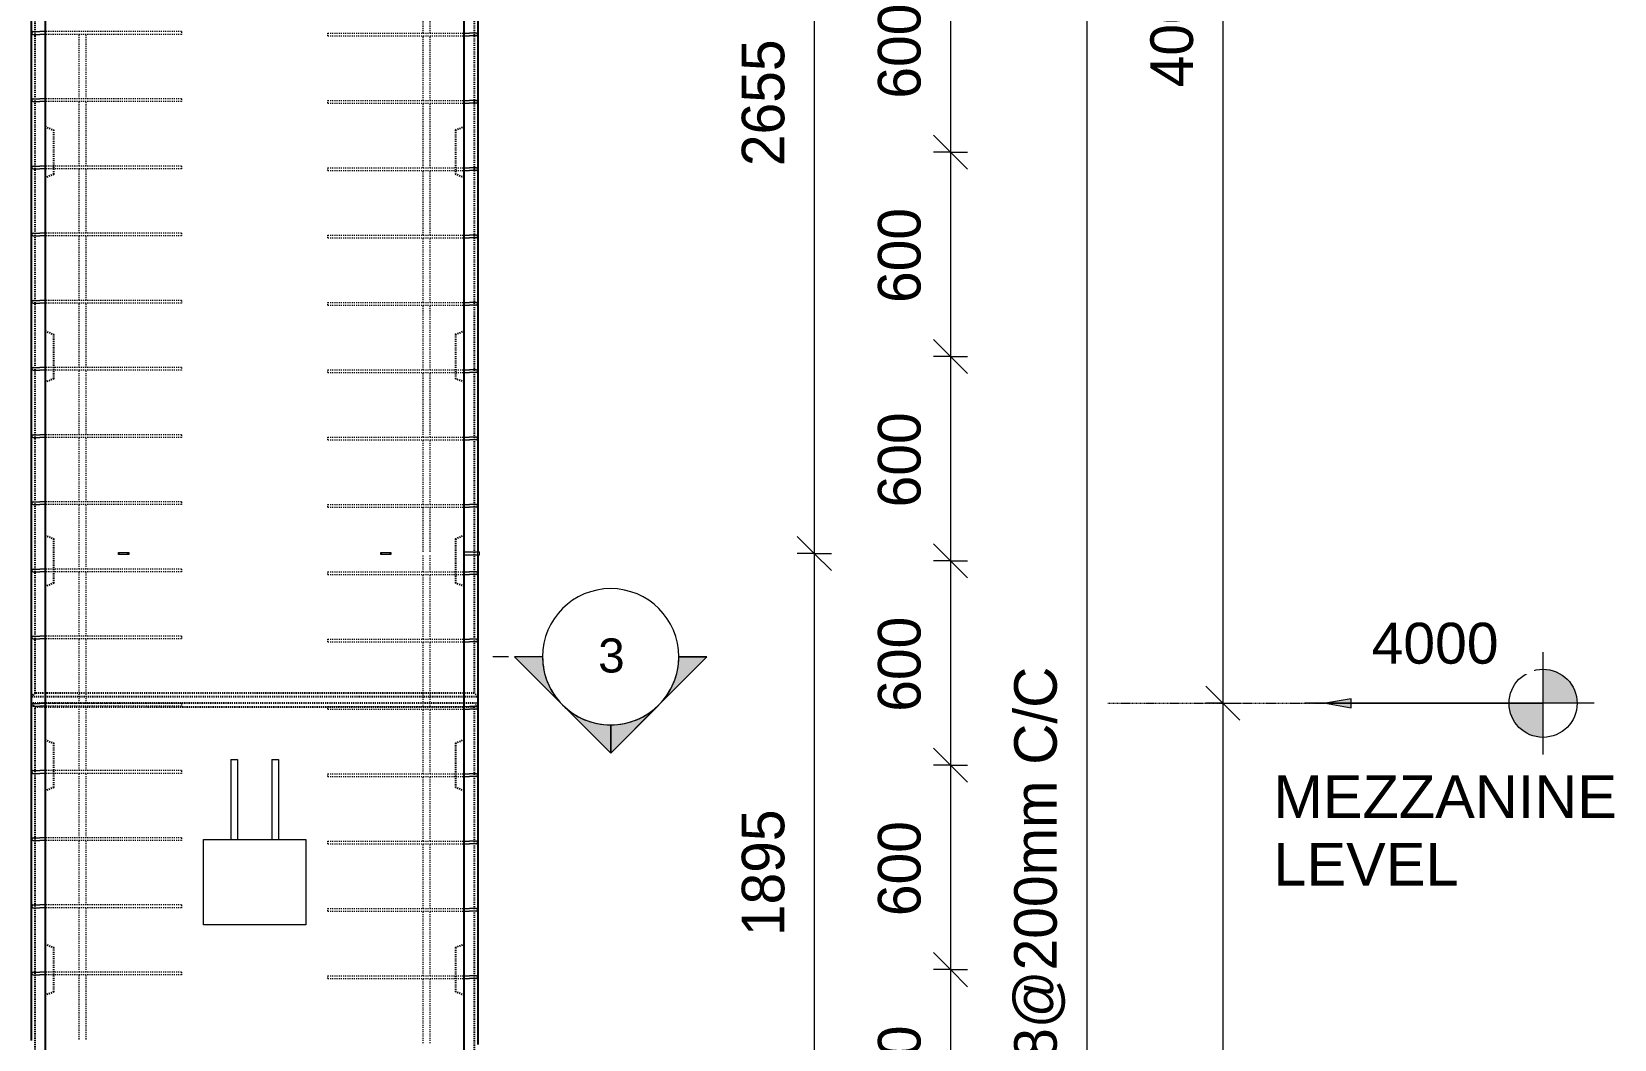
# Model space of a CAD drawing. Header units: millimetres. Extents: x -24813 to -9505, y -2179 to 11928.
# Drawn here: x -20245 to -15597, y 2673 to 5632 of the extents above; entities that cross this region are included whole.
import ezdxf

# ---------------------------------------------------------------- set-up
doc = ezdxf.new("R2010")
doc.units = ezdxf.units.MM
doc.linetypes.add('Dash', pattern=[6.36, 3.18, -3.18])
doc.linetypes.add('Overhead', pattern=[3.97, 2.38, -1.59])
for name, color, linetype, lineweight in [('A-ANNO-DIMS', 211, 'Continuous', 9), ('A-ANNO-DIMS-50', 211, 'Continuous', 9), ('A-FLOR-OVHD', 1, 'Overhead', 18), ('A-GENM', 13, 'Continuous', 18), ('A-WALL', 113, 'Continuous', 25), ('A-WALL-HDLN', 110, 'Dash', 25), ('G-ANNO-DIMS', 111, 'Continuous', 9), ('G-ANNO-SYMB', 111, 'Continuous', 9), ('G-ANNO-TEXT', 231, 'Continuous', 9), ('S-BEAM', 12, 'Continuous', 18), ('S-RBAR', 171, 'Continuous', 18)]:
    doc.layers.add(name, color=color, linetype=linetype, lineweight=lineweight)
doc.styles.add('Arial', font='arial.ttf', dxfattribs={"height": 100})
doc.styles.add('Arial_1', font='arial.ttf', dxfattribs={"height": 120})
doc.styles.add('Arial_2', font='arial.ttf', dxfattribs={"height": 125})
doc.styles.add('Nirmala UI Semilight', font='NirmalaS.ttf', dxfattribs={"height": 125})
doc.dimstyles.new('Arrow_Filled_-_2_5_NI_UI', dxfattribs={"dimscale": 304.8, "dimtxt": 130.920493, "dimasz": 0.328084, "dimexe": 0.164042, "dimexo": 0.0625, "dimgap": 0.164042, "dimtad": 1, "dimdec": 0, "dimzin": 0, "dimdsep": 46, "dimtxsty": 'Nirmala UI Semilight', "dimblk1": 'OBLIQUE', "dimblk2": 'OBLIQUE', "dimsah": 1, "dimcen": 0.09, "dimazin": 0, "dimtfac": 1, "dimtdec": 4, "dimtix": 1, "dimtmove": 0, "dimatfit": 3, "dimfxl": 0.164042, "dimfxlon": 1, "dimtvp": 1, "dimtolj": 1, "dimtzin": 0, "dimarcsym": 2})

# ---------------------------------------------------------------- blocks, each defined once
blk = doc.blocks.new('RR spread anchor face based - RR-SA-1_4-160-2134593-Elevation Front')
at = {"layer": 'A-GENM'}
for p, q in [((-19219.6, -447), (-19217.1, -447)), ((-19219.6, -453), (-19219.6, -447)), ((-19217.1, -453), (-19219.6, -453)), ((-19217.1, -447), (-19192.1, -447)), ((-19217.1, -453), (-19217.1, -447)), ((-19192.1, -453), (-19217.1, -453)), ((-19192.1, -447), (-19189.6, -447)), ((-19192.1, -453), (-19192.1, -447)), ((-19189.6, -453), (-19192.1, -453)), ((-19189.6, -447), (-19189.6, -453))]:
    blk.add_line(p, q, dxfattribs=at)
blk = doc.blocks.new('RR spread anchor face based - RR-SA-2_5-200-1726821-Elevation Front')
at = {"layer": 'A-GENM'}
for p, q in [((-18974.6, 6760), (-18934.6, 6760)), ((-18934.6, 6750), (-18974.6, 6750)), ((-18934.6, 6760), (-18929.6, 6760)), ((-18934.6, 6750), (-18934.6, 6760)), ((-18929.6, 6750), (-18934.6, 6750)), ((-18929.6, 6750), (-18929.6, 6760))]:
    blk.add_line(p, q, dxfattribs=at)
blk = doc.blocks.new('DIMBLOCK20-Elevation Front')
at = {"layer": 'A-ANNO-DIMS-50'}
for p, q in [((-17946.1, 6755), (-17996.1, 6805)), ((-17946.1, 6755), (-17996.1, 6755)), ((-17946.1, 6755), (-17946.1, 4100)), ((-17946.1, 6755), (-17896.1, 6705)), ((-17946.1, 6755), (-17896.1, 6755)), ((-17946.1, 4100), (-17996.1, 4150)), ((-17946.1, 4100), (-17996.1, 4100)), ((-17946.1, 4100), (-17896.1, 4050)), ((-17946.1, 4100), (-17896.1, 4100))]:
    blk.add_line(p, q, dxfattribs=at)
at = {"layer": 'A-ANNO-DIMS-50', "color": 0, "insert": (-18159.2, 5237.1), "char_height": 125, "width": 457.032, "attachment_point": 1, "rotation": 90, "line_spacing_factor": 1.142579, "style": 'Nirmala UI Semilight'}
blk.add_mtext('2655', dxfattribs=at)
blk = doc.blocks.new('_Oblique')
at = {"color": 0, "linetype": 'ByBlock', "lineweight": -2}
blk.add_line((-0.5, -0.5), (0.5, 0.5), dxfattribs=at)
blk = doc.blocks.new('DIMBLOCK21-Elevation Front')
at = {"layer": 'A-ANNO-DIMS-50'}
for p, q in [((-17946.1, 4100), (-17996.1, 4150)), ((-17946.1, 4100), (-17996.1, 4100)), ((-17946.1, 4100), (-17946.1, 2205)), ((-17946.1, 4100), (-17896.1, 4050)), ((-17946.1, 4100), (-17896.1, 4100)), ((-17946.1, 2205), (-17996.1, 2255)), ((-17946.1, 2205), (-17996.1, 2205)), ((-17946.1, 2205), (-17896.1, 2155)), ((-17946.1, 2205), (-17896.1, 2205))]:
    blk.add_line(p, q, dxfattribs=at)
at = {"layer": 'A-ANNO-DIMS-50', "color": 0, "insert": (-18159.2, 2976.4), "char_height": 125, "width": 422.754, "attachment_point": 1, "rotation": 90, "line_spacing_factor": 1.142579, "style": 'Nirmala UI Semilight'}
blk.add_mtext('1895', dxfattribs=at)
blk = doc.blocks.new('DIMBLOCK32-Elevation Front')
at = {"layer": 'A-ANNO-DIMS-50'}
for p, q in [((-17546.1, 5878), (-17596.1, 5928)), ((-17546.1, 5878), (-17596.1, 5878)), ((-17546.1, 5878), (-17546.1, 5278)), ((-17546.1, 5878), (-17496.1, 5828)), ((-17546.1, 5878), (-17496.1, 5878)), ((-17546.1, 5278), (-17596.1, 5328)), ((-17546.1, 5278), (-17596.1, 5278)), ((-17546.1, 5278), (-17496.1, 5228)), ((-17546.1, 5278), (-17496.1, 5278))]:
    blk.add_line(p, q, dxfattribs=at)
at = {"layer": 'A-ANNO-DIMS-50', "color": 0, "insert": (-17759.2, 5435.2), "char_height": 125, "width": 342.774, "attachment_point": 1, "rotation": 90, "line_spacing_factor": 1.142579, "style": 'Nirmala UI Semilight'}
blk.add_mtext('600', dxfattribs=at)
blk = doc.blocks.new('DIMBLOCK33-Elevation Front')
at = {"layer": 'A-ANNO-DIMS-50'}
for p, q in [((-17546.1, 5278), (-17596.1, 5328)), ((-17546.1, 5278), (-17596.1, 5278)), ((-17546.1, 5278), (-17546.1, 4678)), ((-17546.1, 5278), (-17496.1, 5228)), ((-17546.1, 5278), (-17496.1, 5278)), ((-17546.1, 4678), (-17596.1, 4728)), ((-17546.1, 4678), (-17596.1, 4678)), ((-17546.1, 4678), (-17496.1, 4628)), ((-17546.1, 4678), (-17496.1, 4678))]:
    blk.add_line(p, q, dxfattribs=at)
at = {"layer": 'A-ANNO-DIMS-50', "color": 0, "insert": (-17759.2, 4835.2), "char_height": 125, "width": 342.774, "attachment_point": 1, "rotation": 90, "line_spacing_factor": 1.142579, "style": 'Nirmala UI Semilight'}
blk.add_mtext('600', dxfattribs=at)
blk = doc.blocks.new('DIMBLOCK34-Elevation Front')
at = {"layer": 'A-ANNO-DIMS-50'}
for p, q in [((-17546.1, 4678), (-17596.1, 4728)), ((-17546.1, 4678), (-17596.1, 4678)), ((-17546.1, 4678), (-17546.1, 4078)), ((-17546.1, 4678), (-17496.1, 4628)), ((-17546.1, 4678), (-17496.1, 4678)), ((-17546.1, 4078), (-17596.1, 4128)), ((-17546.1, 4078), (-17596.1, 4078)), ((-17546.1, 4078), (-17496.1, 4028)), ((-17546.1, 4078), (-17496.1, 4078))]:
    blk.add_line(p, q, dxfattribs=at)
at = {"layer": 'A-ANNO-DIMS-50', "color": 0, "insert": (-17759.2, 4235.2), "char_height": 125, "width": 342.774, "attachment_point": 1, "rotation": 90, "line_spacing_factor": 1.142579, "style": 'Nirmala UI Semilight'}
blk.add_mtext('600', dxfattribs=at)
blk = doc.blocks.new('DIMBLOCK35-Elevation Front')
at = {"layer": 'A-ANNO-DIMS-50'}
for p, q in [((-17546.1, 4078), (-17596.1, 4128)), ((-17546.1, 4078), (-17596.1, 4078)), ((-17546.1, 4078), (-17546.1, 3478)), ((-17546.1, 4078), (-17496.1, 4028)), ((-17546.1, 4078), (-17496.1, 4078)), ((-17546.1, 3478), (-17596.1, 3528)), ((-17546.1, 3478), (-17596.1, 3478)), ((-17546.1, 3478), (-17496.1, 3428)), ((-17546.1, 3478), (-17496.1, 3478))]:
    blk.add_line(p, q, dxfattribs=at)
at = {"layer": 'A-ANNO-DIMS-50', "color": 0, "insert": (-17759.2, 3635.2), "char_height": 125, "width": 342.774, "attachment_point": 1, "rotation": 90, "line_spacing_factor": 1.142579, "style": 'Nirmala UI Semilight'}
blk.add_mtext('600', dxfattribs=at)
blk = doc.blocks.new('DIMBLOCK36-Elevation Front')
at = {"layer": 'A-ANNO-DIMS-50'}
for p, q in [((-17546.1, 3478), (-17596.1, 3528)), ((-17546.1, 3478), (-17596.1, 3478)), ((-17546.1, 3478), (-17546.1, 2878)), ((-17546.1, 3478), (-17496.1, 3428)), ((-17546.1, 3478), (-17496.1, 3478)), ((-17546.1, 2878), (-17596.1, 2928)), ((-17546.1, 2878), (-17596.1, 2878)), ((-17546.1, 2878), (-17496.1, 2828)), ((-17546.1, 2878), (-17496.1, 2878))]:
    blk.add_line(p, q, dxfattribs=at)
at = {"layer": 'A-ANNO-DIMS-50', "color": 0, "insert": (-17759.2, 3035.2), "char_height": 125, "width": 342.774, "attachment_point": 1, "rotation": 90, "line_spacing_factor": 1.142579, "style": 'Nirmala UI Semilight'}
blk.add_mtext('600', dxfattribs=at)
blk = doc.blocks.new('DIMBLOCK37-Elevation Front')
at = {"layer": 'A-ANNO-DIMS-50'}
for p, q in [((-17546.1, 2878), (-17596.1, 2928)), ((-17546.1, 2878), (-17596.1, 2878)), ((-17546.1, 2878), (-17546.1, 2278)), ((-17546.1, 2878), (-17496.1, 2828)), ((-17546.1, 2878), (-17496.1, 2878)), ((-17546.1, 2278), (-17596.1, 2328)), ((-17546.1, 2278), (-17596.1, 2278)), ((-17546.1, 2278), (-17496.1, 2228)), ((-17546.1, 2278), (-17496.1, 2278))]:
    blk.add_line(p, q, dxfattribs=at)
at = {"layer": 'A-ANNO-DIMS-50', "color": 0, "insert": (-17759.2, 2435.2), "char_height": 125, "width": 342.774, "attachment_point": 1, "rotation": 90, "line_spacing_factor": 1.142579, "style": 'Nirmala UI Semilight'}
blk.add_mtext('600', dxfattribs=at)
blk = doc.blocks.new('DIMBLOCK46-Elevation Front')
at = {"layer": 'A-ANNO-DIMS-50'}
for p, q in [((-17146.1, 7600), (-17196.1, 7650)), ((-17146.1, 7600), (-17196.1, 7600)), ((-17146.1, 7600), (-17146.1, -1295)), ((-17146.1, 7600), (-17096.1, 7550)), ((-17146.1, 7600), (-17096.1, 7600)), ((-17146.1, -1295), (-17196.1, -1245)), ((-17146.1, -1295), (-17196.1, -1295)), ((-17146.1, -1295), (-17096.1, -1345)), ((-17146.1, -1295), (-17096.1, -1295))]:
    blk.add_line(p, q, dxfattribs=at)
at = {"layer": 'A-ANNO-DIMS-50', "color": 0, "insert": (-17359.2, 2511), "char_height": 125, "width": 1539.625, "attachment_point": 1, "rotation": 90, "line_spacing_factor": 1.142579, "style": 'Nirmala UI Semilight'}
blk.add_mtext('T8@200mm C/C', dxfattribs=at)
blk = doc.blocks.new('Spot Elevations - M_Spot Elevation - Target Filled-10609-Elevation Front')
at = {"layer": 'G-ANNO-DIMS'}
h = blk.add_hatch(color=256, dxfattribs=at)
edge = h.paths.add_edge_path()
edge.add_line((-15908.133774, 7660), (-15808.133774, 7660))
edge.add_arc((-15908.133774, 7660), 100, 0, 90)
edge.add_line((-15908.133774, 7760), (-15908.133774, 7660))
h = blk.add_hatch(color=256, dxfattribs=at)
edge = h.paths.add_edge_path()
edge.add_line((-15908.133774, 7660), (-16008.133774, 7660))
edge.add_arc((-15908.133774, 7660), 100, 180, 270)
edge.add_line((-15908.133774, 7560), (-15908.133774, 7660))
for p, q in [((-15908.133774, 7510), (-15908.133774, 7810)), ((-15758.133774, 7660), (-16608.133774, 7660))]:
    blk.add_line(p, q, dxfattribs=at)
blk.add_circle((-15908.133774, 7660), 100, dxfattribs=at)
blk = doc.blocks.new('DIMBLOCK49-Elevation Front')
at = {"layer": 'A-ANNO-DIMS-50'}
for p, q in [((-16746.1, 7660), (-16796.1, 7710)), ((-16746.1, 7660), (-16796.1, 7660)), ((-16746.1, 7660), (-16746.1, 3660)), ((-16746.1, 7660), (-16696.1, 7610)), ((-16746.1, 7660), (-16696.1, 7660)), ((-16746.1, 3660), (-16796.1, 3710)), ((-16746.1, 3660), (-16796.1, 3660)), ((-16746.1, 3660), (-16696.1, 3610)), ((-16746.1, 3660), (-16696.1, 3660))]:
    blk.add_line(p, q, dxfattribs=at)
at = {"layer": 'A-ANNO-DIMS-50', "color": 0, "insert": (-16959.2, 5468.4), "char_height": 125, "width": 459.888, "attachment_point": 1, "rotation": 90, "line_spacing_factor": 1.142579, "style": 'Nirmala UI Semilight'}
blk.add_mtext('4000', dxfattribs=at)
blk = doc.blocks.new('DIMBLOCK50-Elevation Front')
at = {"layer": 'A-ANNO-DIMS-50'}
for p, q in [((-16746.1, 3660), (-16796.1, 3710)), ((-16746.1, 3660), (-16796.1, 3660)), ((-16746.1, 3660), (-16746.1, -1395)), ((-16746.1, 3660), (-16696.1, 3610)), ((-16746.1, 3660), (-16696.1, 3660)), ((-16746.1, -1395), (-16796.1, -1345)), ((-16746.1, -1395), (-16796.1, -1395)), ((-16746.1, -1395), (-16696.1, -1445)), ((-16746.1, -1395), (-16696.1, -1395))]:
    blk.add_line(p, q, dxfattribs=at)
at = {"layer": 'A-ANNO-DIMS-50', "color": 0, "insert": (-16959.2, 942.1), "char_height": 125, "width": 457.032, "attachment_point": 1, "rotation": 90, "line_spacing_factor": 1.142579, "style": 'Nirmala UI Semilight'}
blk.add_mtext('5055', dxfattribs=at)
blk = doc.blocks.new('Detail View - M_Section Head - Filled SHOP DWG-1002450-Elevation Front')
at = {"layer": 'G-ANNO-SYMB'}
h = blk.add_hatch(color=256, dxfattribs=at)
edge = h.paths.add_edge_path()
edge.add_line((-18827, -163.4), (-18744.1, -163.4))
edge.add_arc((-18544.1, -163.4), 200, 180, 225)
edge.add_line((-18685.5, -304.8), (-18827, -163.4))
h = blk.add_hatch(color=256, dxfattribs=at)
edge = h.paths.add_edge_path()
edge.add_line((-18261.3, -163.4), (-18402.7, -304.8))
edge.add_arc((-18544.1, -163.4), 200, 315, 360)
edge.add_line((-18344.1, -163.4), (-18261.3, -163.4))
h = blk.add_hatch(color=256, dxfattribs=at)
edge = h.paths.add_edge_path()
edge.add_line((-18544.1, -446.2), (-18685.5, -304.8))
edge.add_arc((-18544.1, -163.4), 200, 225, 270)
edge.add_line((-18544.1, -363.4), (-18544.1, -446.2))
h = blk.add_hatch(color=256, dxfattribs=at)
edge = h.paths.add_edge_path()
edge.add_line((-18544.1, -446.2), (-18544.1, -363.4))
edge.add_arc((-18544.1, -163.4), 200, 270, 315)
edge.add_line((-18402.7, -304.8), (-18544.1, -446.2))
for p, q in [((-18544.1, -446.2), (-18827, -163.4)), ((-18744.1, -163.4), (-18827, -163.4)), ((-18827, -163.4), (-18685.5, -304.8)), ((-18744.1, -163.4), (-18827, -163.4)), ((-18544.1, -446.2), (-18261.3, -163.4)), ((-18402.7, -304.8), (-18261.3, -163.4)), ((-18344.1, -163.4), (-18261.3, -163.4)), ((-18261.3, -163.4), (-18344.1, -163.4)), ((-18685.5, -304.8), (-18544.1, -446.2)), ((-18544.1, -446.2), (-18402.7, -304.8)), ((-18544.1, -363.4), (-18544.1, -446.2)), ((-18544.1, -446.2), (-18544.1, -363.4))]:
    blk.add_line(p, q, dxfattribs=at)
for start, end in [(360, 180), (180, 360), (180, 225), (315, 0), (225, 270), (270, 315)]:
    blk.add_arc((-18544.1, -163.4), 200, start, end, dxfattribs=at)

msp = doc.modelspace()

# ---------------------------------------------------------------- hatches: boundary and pattern name
at = {"layer": 'G-ANNO-DIMS'}
msp.add_hatch(color=256, dxfattribs=at).paths.add_polyline_path([(-16444.6, 3660), (-16369.6, 3646.8), (-16369.6, 3673.2)])

# ---------------------------------------------------------------- linework, layer by layer
at = {"layer": 'A-FLOR-OVHD'}
msp.add_line((-17084.6, 3660), (-16444.6, 3660), dxfattribs=at)
at = {"layer": 'A-WALL'}
for p, q in [((-20204.6, 7700), (-20204.6, -1395)), ((-18974.6, -1395), (-18974.6, 7700)), ((-20244.6, 5628.2), (-20244.6, 5824.6)), ((-18934.6, 5820.6), (-18934.6, 5623.7)), ((-20244.6, 5430.9), (-20244.6, 5627.4)), ((-18934.6, 5623), (-18934.6, 5426)), ((-20244.6, 5233.7), (-20244.6, 5430.2)), ((-18934.6, 5425.3), (-18934.6, 5228.4)), ((-20244.6, 5036.5), (-20244.6, 5233)), ((-18934.6, 5227.6), (-18934.6, 5030.7)), ((-20244.6, 4839.3), (-20244.6, 5035.7)), ((-18934.6, 5030), (-18934.6, 4833)), ((-20244.6, 4642), (-20244.6, 4838.5)), ((-18934.6, 4832.3), (-18934.6, 4635.4)), ((-20244.6, 4444.8), (-20244.6, 4641.3)), ((-18934.6, 4634.6), (-18934.6, 4437.7)), ((-20244.6, 4247.6), (-20244.6, 4444.1)), ((-18934.6, 4437), (-18934.6, 4240)), ((-20244.6, 4050.4), (-20244.6, 4246.8)), ((-18934.6, 4239.3), (-18934.6, 4105)), ((-18934.6, 4095), (-18934.6, 4042.4)), ((-20244.6, 3853.2), (-20244.6, 4049.6)), ((-18934.6, 4041.6), (-18934.6, 3844.7)), ((-20244.6, 3655.9), (-20244.6, 3852.4)), ((-18934.6, 3844), (-18934.6, 3647)), ((-20244.6, 3458.7), (-20244.6, 3655.2)), ((-18934.6, 3646.3), (-18934.6, 3449.4)), ((-20244.6, 3261.5), (-20244.6, 3458)), ((-18934.6, 3448.6), (-18934.6, 3251.7)), ((-20244.6, 3064.3), (-20244.6, 3260.7)), ((-18934.6, 3251), (-18934.6, 3054)), ((-20244.6, 2867), (-20244.6, 3063.5)), ((-18934.6, 3053.3), (-18934.6, 2856.4)), ((-20244.6, 2669.8), (-20244.6, 2866.3)), ((-18934.6, 2855.6), (-18934.6, 2658.7))]:
    msp.add_line(p, q, dxfattribs=at)
at = {"layer": 'A-WALL-HDLN'}
for p, q in [((-20234.6, 3690), (-20234.6, 7660)), ((-18944.6, 7660), (-18944.6, 3690)), ((-20204.6, 5353), (-20179.6, 5343)), ((-18999.6, 5343), (-18974.6, 5353)), ((-20179.6, 5213), (-20179.6, 5343)), ((-18999.6, 5343), (-18999.6, 5213)), ((-20179.6, 5213), (-20204.6, 5203)), ((-18974.6, 5203), (-18999.6, 5213)), ((-20204.6, 4753), (-20179.6, 4743)), ((-20179.6, 4613), (-20179.6, 4743)), ((-18999.6, 4743), (-18974.6, 4753)), ((-18999.6, 4743), (-18999.6, 4613)), ((-20179.6, 4613), (-20204.6, 4603)), ((-18974.6, 4603), (-18999.6, 4613)), ((-20204.6, 4153), (-20179.6, 4143)), ((-20179.6, 4013), (-20179.6, 4143)), ((-18999.6, 4143), (-18974.6, 4153)), ((-18999.6, 4143), (-18999.6, 4013)), ((-20179.6, 4013), (-20204.6, 4003)), ((-18974.6, 4003), (-18999.6, 4013)), ((-20234.6, 3690), (-20244.6, 3680)), ((-20244.6, 3680), (-18934.6, 3680)), ((-18944.6, 3690), (-20234.6, 3690)), ((-18934.6, 3680), (-18944.6, 3690)), ((-20244.6, 3660), (-20234.6, 3650)), ((-18934.6, 3660), (-20244.6, 3660)), ((-20234.6, -1395), (-20234.6, 3650)), ((-20234.6, 3650), (-18944.6, 3650)), ((-18944.6, 3650), (-18934.6, 3660)), ((-18944.6, 3650), (-18944.6, -1395)), ((-20204.6, 3553), (-20179.6, 3543)), ((-20179.6, 3413), (-20179.6, 3543)), ((-18999.6, 3543), (-18974.6, 3553)), ((-18999.6, 3543), (-18999.6, 3413)), ((-20179.6, 3413), (-20204.6, 3403)), ((-18974.6, 3403), (-18999.6, 3413)), ((-20204.6, 2953), (-20179.6, 2943)), ((-20179.6, 2813), (-20179.6, 2943)), ((-18999.6, 2943), (-18974.6, 2953)), ((-18999.6, 2943), (-18999.6, 2813)), ((-20179.6, 2813), (-20204.6, 2803)), ((-18974.6, 2803), (-18999.6, 2813))]:
    msp.add_line(p, q, dxfattribs=at)
at = {"layer": 'G-ANNO-DIMS'}
for p, q in [((-16369.6, 3673.2), (-16444.6, 3660)), ((-16369.6, 3646.8), (-16369.6, 3673.2)), ((-16444.6, 3660), (-16369.6, 3646.8)), ((-16444.6, 3660), (-15897.1, 3660)), ((-15897.1, 3660), (-15806, 3660))]:
    msp.add_line(p, q, dxfattribs=at)
at = {"layer": 'G-ANNO-SYMB'}
msp.add_line((-18844.1, 3796.6), (-18890, 3796.6), dxfattribs=at)
at = {"layer": 'S-BEAM'}
for p, q in [((-19739.6, 3010), (-19739.6, 3260)), ((-19739.6, 3260), (-19439.6, 3260)), ((-19439.6, 3260), (-19439.6, 3010)), ((-19439.6, 3010), (-19739.6, 3010))]:
    msp.add_line(p, q, dxfattribs=at)
at = {"layer": 'S-RBAR', "linetype": 'Dash'}
for p, q in [((-19094.6, 5627.3), (-19094.6, 5817)), ((-19074.6, 5627.3), (-19074.6, 5817)), ((-19804.6, 5631.8), (-20204.5, 5631.8)), ((-19804.6, 5631.8), (-19804.6, 5623.8)), ((-19374.6, 5627.3), (-18974.6, 5627.3)), ((-19374.6, 5619.3), (-19374.6, 5627.3)), ((-19804.6, 5623.8), (-20204.5, 5623.8)), ((-20104.6, 5434.6), (-20104.6, 5623.8)), ((-20084.6, 5434.6), (-20084.6, 5623.8)), ((-19374.6, 5619.3), (-18974.6, 5619.3)), ((-19094.6, 5429.7), (-19094.6, 5619.3)), ((-19074.6, 5429.7), (-19074.6, 5619.3)), ((-19804.6, 5434.6), (-20204.5, 5434.6)), ((-19804.6, 5426.6), (-20204.5, 5426.6)), ((-20104.6, 5237.3), (-20104.6, 5426.6)), ((-20084.6, 5237.3), (-20084.6, 5426.6)), ((-19804.6, 5434.6), (-19804.6, 5426.6)), ((-19374.6, 5429.7), (-18974.6, 5429.7)), ((-19374.6, 5421.7), (-19374.6, 5429.7)), ((-19374.6, 5421.7), (-18974.6, 5421.7)), ((-19094.6, 5232), (-19094.6, 5421.7)), ((-19074.6, 5232), (-19074.6, 5421.7)), ((-19804.6, 5237.3), (-20204.5, 5237.3)), ((-19804.6, 5229.3), (-20204.5, 5229.3)), ((-20104.6, 5040.1), (-20104.6, 5229.3)), ((-20084.6, 5040.1), (-20084.6, 5229.3)), ((-19804.6, 5237.3), (-19804.6, 5229.3)), ((-19374.6, 5232), (-18974.6, 5232)), ((-19374.6, 5224), (-19374.6, 5232)), ((-19374.6, 5224), (-18974.6, 5224)), ((-19094.6, 5034.3), (-19094.6, 5224)), ((-19074.6, 5034.3), (-19074.6, 5224)), ((-19804.6, 5040.1), (-20204.5, 5040.1)), ((-19804.6, 5032.1), (-20204.5, 5032.1)), ((-20104.6, 4842.9), (-20104.6, 5032.1)), ((-20084.6, 4842.9), (-20084.6, 5032.1)), ((-19804.6, 5040.1), (-19804.6, 5032.1)), ((-19374.6, 5034.3), (-18974.6, 5034.3)), ((-19374.6, 5026.3), (-19374.6, 5034.3)), ((-19374.6, 5026.3), (-18974.6, 5026.3)), ((-19094.6, 4836.7), (-19094.6, 5026.3)), ((-19074.6, 4836.7), (-19074.6, 5026.3)), ((-19804.6, 4842.9), (-20204.5, 4842.9)), ((-19804.6, 4834.9), (-20204.5, 4834.9)), ((-20104.6, 4645.7), (-20104.6, 4834.9)), ((-20084.6, 4645.7), (-20084.6, 4834.9)), ((-19804.6, 4842.9), (-19804.6, 4834.9)), ((-19374.6, 4836.7), (-18974.6, 4836.7)), ((-19374.6, 4828.7), (-19374.6, 4836.7)), ((-19374.6, 4828.7), (-18974.6, 4828.7)), ((-19094.6, 4639), (-19094.6, 4828.7)), ((-19074.6, 4639), (-19074.6, 4828.7)), ((-19804.6, 4645.7), (-20204.5, 4645.7)), ((-19804.6, 4637.7), (-20204.5, 4637.7)), ((-20104.6, 4448.4), (-20104.6, 4637.7)), ((-20084.6, 4448.4), (-20084.6, 4637.7)), ((-19804.6, 4645.7), (-19804.6, 4637.7)), ((-19374.6, 4639), (-18974.6, 4639)), ((-19374.6, 4631), (-19374.6, 4639)), ((-19374.6, 4631), (-18974.6, 4631)), ((-19094.6, 4441.3), (-19094.6, 4631)), ((-19074.6, 4441.3), (-19074.6, 4631)), ((-19804.6, 4448.4), (-20204.5, 4448.4)), ((-19804.6, 4440.4), (-20204.5, 4440.4)), ((-20104.6, 4251.2), (-20104.6, 4440.4)), ((-20084.6, 4251.2), (-20084.6, 4440.4)), ((-19804.6, 4448.4), (-19804.6, 4440.4)), ((-19374.6, 4441.3), (-18974.6, 4441.3)), ((-19374.6, 4433.3), (-19374.6, 4441.3)), ((-19374.6, 4433.3), (-18974.6, 4433.3)), ((-19094.6, 4243.7), (-19094.6, 4433.3)), ((-19074.6, 4243.7), (-19074.6, 4433.3)), ((-19804.6, 4251.2), (-20204.5, 4251.2)), ((-19804.6, 4243.2), (-20204.5, 4243.2)), ((-20104.6, 4054), (-20104.6, 4243.2)), ((-20084.6, 4054), (-20084.6, 4243.2)), ((-19804.6, 4251.2), (-19804.6, 4243.2)), ((-19374.6, 4243.7), (-18974.6, 4243.7)), ((-19374.6, 4235.7), (-19374.6, 4243.7)), ((-19374.6, 4235.7), (-18974.6, 4235.7)), ((-19094.6, 4105), (-19094.6, 4235.7)), ((-19074.6, 4105), (-19074.6, 4235.7)), ((-19094.6, 4046), (-19094.6, 4095)), ((-19074.6, 4046), (-19074.6, 4095)), ((-19804.6, 4054), (-20204.5, 4054)), ((-19804.6, 4046), (-20204.5, 4046)), ((-20104.6, 3856.8), (-20104.6, 4046)), ((-20084.6, 3856.8), (-20084.6, 4046)), ((-19804.6, 4054), (-19804.6, 4046)), ((-19374.6, 4046), (-18974.6, 4046)), ((-19374.6, 4038), (-19374.6, 4046)), ((-19374.6, 4038), (-18974.6, 4038)), ((-19094.6, 3848.3), (-19094.6, 4038)), ((-19074.6, 3848.3), (-19074.6, 4038)), ((-19804.6, 3856.8), (-20204.5, 3856.8)), ((-19804.6, 3848.8), (-20204.5, 3848.8)), ((-20104.6, 3659.6), (-20104.6, 3848.8)), ((-20084.6, 3659.6), (-20084.6, 3848.8)), ((-19804.6, 3856.8), (-19804.6, 3848.8)), ((-19374.6, 3848.3), (-18974.6, 3848.3)), ((-19374.6, 3840.3), (-19374.6, 3848.3)), ((-19374.6, 3840.3), (-18974.6, 3840.3)), ((-19094.6, 3650.7), (-19094.6, 3840.3)), ((-19074.6, 3650.7), (-19074.6, 3840.3)), ((-19804.6, 3659.6), (-20204.5, 3659.6)), ((-19804.6, 3651.6), (-20204.5, 3651.6)), ((-20104.6, 3462.3), (-20104.6, 3651.6)), ((-20084.6, 3462.3), (-20084.6, 3651.6)), ((-19804.6, 3659.6), (-19804.6, 3651.6)), ((-19374.6, 3650.7), (-18974.6, 3650.7)), ((-19374.6, 3642.7), (-19374.6, 3650.7)), ((-19374.6, 3642.7), (-18974.6, 3642.7)), ((-19094.6, 3453), (-19094.6, 3642.7)), ((-19074.6, 3453), (-19074.6, 3642.7)), ((-19804.6, 3462.3), (-20204.5, 3462.3)), ((-19804.6, 3454.3), (-20204.5, 3454.3)), ((-20104.6, 3265.1), (-20104.6, 3454.3)), ((-20084.6, 3265.1), (-20084.6, 3454.3)), ((-19804.6, 3462.3), (-19804.6, 3454.3)), ((-19374.6, 3453), (-18974.6, 3453)), ((-19374.6, 3445), (-19374.6, 3453)), ((-19374.6, 3445), (-18974.6, 3445)), ((-19094.6, 3255.3), (-19094.6, 3445)), ((-19074.6, 3255.3), (-19074.6, 3445)), ((-19804.6, 3265.1), (-20204.5, 3265.1)), ((-19804.6, 3257.1), (-20204.5, 3257.1)), ((-20104.6, 3067.9), (-20104.6, 3257.1)), ((-20084.6, 3067.9), (-20084.6, 3257.1)), ((-19804.6, 3265.1), (-19804.6, 3257.1)), ((-19374.6, 3255.3), (-18974.6, 3255.3)), ((-19374.6, 3247.3), (-19374.6, 3255.3)), ((-19374.6, 3247.3), (-18974.6, 3247.3)), ((-19094.6, 3057.7), (-19094.6, 3247.3)), ((-19074.6, 3057.7), (-19074.6, 3247.3)), ((-19804.6, 3067.9), (-20204.5, 3067.9)), ((-19804.6, 3067.9), (-19804.6, 3059.9)), ((-19804.6, 3059.9), (-20204.5, 3059.9)), ((-20104.6, 2870.7), (-20104.6, 3059.9)), ((-20084.6, 2870.7), (-20084.6, 3059.9)), ((-19374.6, 3057.7), (-18974.6, 3057.7)), ((-19374.6, 3049.7), (-19374.6, 3057.7)), ((-19374.6, 3049.7), (-18974.6, 3049.7)), ((-19094.6, 2860), (-19094.6, 3049.7)), ((-19074.6, 2860), (-19074.6, 3049.7)), ((-19804.6, 2870.7), (-20204.5, 2870.7)), ((-19804.6, 2862.7), (-20204.5, 2862.7)), ((-20104.6, 2673.4), (-20104.6, 2862.7)), ((-20084.6, 2673.4), (-20084.6, 2862.7)), ((-19804.6, 2870.7), (-19804.6, 2862.7)), ((-19374.6, 2860), (-18974.6, 2860)), ((-19374.6, 2852), (-19374.6, 2860)), ((-19374.6, 2852), (-18974.6, 2852)), ((-19094.6, 2662.3), (-19094.6, 2852)), ((-19074.6, 2662.3), (-19074.6, 2852))]:
    msp.add_line(p, q, dxfattribs=at)
at = {"layer": 'S-RBAR'}
for p, q in [((-20240.6, 5631.8), (-20220.6, 5631.8)), ((-20204.6, 5631.8), (-20220.6, 5631.8)), ((-18974.6, 5627.3), (-18958.6, 5627.3)), ((-18938.6, 5627.3), (-18958.6, 5627.3)), ((-20240.6, 5623.8), (-20220.6, 5623.8)), ((-20204.6, 5623.8), (-20220.6, 5623.8)), ((-18974.6, 5619.3), (-18958.6, 5619.3)), ((-18938.6, 5619.3), (-18958.6, 5619.3)), ((-20240.6, 5434.6), (-20220.6, 5434.6)), ((-20240.6, 5426.6), (-20220.6, 5426.6)), ((-20204.6, 5434.6), (-20220.6, 5434.6)), ((-20204.6, 5426.6), (-20220.6, 5426.6)), ((-18974.6, 5429.7), (-18958.6, 5429.7)), ((-18974.6, 5421.7), (-18958.6, 5421.7)), ((-18938.6, 5429.7), (-18958.6, 5429.7)), ((-18938.6, 5421.7), (-18958.6, 5421.7)), ((-20240.6, 5237.3), (-20220.6, 5237.3)), ((-20240.6, 5229.3), (-20220.6, 5229.3)), ((-20204.6, 5237.3), (-20220.6, 5237.3)), ((-20204.6, 5229.3), (-20220.6, 5229.3)), ((-18974.6, 5232), (-18958.6, 5232)), ((-18974.6, 5224), (-18958.6, 5224)), ((-18938.6, 5232), (-18958.6, 5232)), ((-18938.6, 5224), (-18958.6, 5224)), ((-20240.6, 5040.1), (-20220.6, 5040.1)), ((-20240.6, 5032.1), (-20220.6, 5032.1)), ((-20204.6, 5040.1), (-20220.6, 5040.1)), ((-20204.6, 5032.1), (-20220.6, 5032.1)), ((-18974.6, 5034.3), (-18958.6, 5034.3)), ((-18974.6, 5026.3), (-18958.6, 5026.3)), ((-18938.6, 5034.3), (-18958.6, 5034.3)), ((-18938.6, 5026.3), (-18958.6, 5026.3)), ((-20240.6, 4842.9), (-20220.6, 4842.9)), ((-20240.6, 4834.9), (-20220.6, 4834.9)), ((-20204.6, 4842.9), (-20220.6, 4842.9)), ((-20204.6, 4834.9), (-20220.6, 4834.9)), ((-18974.6, 4836.7), (-18958.6, 4836.7)), ((-18938.6, 4836.7), (-18958.6, 4836.7)), ((-18974.6, 4828.7), (-18958.6, 4828.7)), ((-18938.6, 4828.7), (-18958.6, 4828.7)), ((-20240.6, 4645.7), (-20220.6, 4645.7)), ((-20240.6, 4637.7), (-20220.6, 4637.7)), ((-20204.6, 4645.7), (-20220.6, 4645.7)), ((-20204.6, 4637.7), (-20220.6, 4637.7)), ((-18974.6, 4639), (-18958.6, 4639)), ((-18974.6, 4631), (-18958.6, 4631)), ((-18938.6, 4639), (-18958.6, 4639)), ((-18938.6, 4631), (-18958.6, 4631)), ((-20240.6, 4448.4), (-20220.6, 4448.4)), ((-20240.6, 4440.4), (-20220.6, 4440.4)), ((-20204.6, 4448.4), (-20220.6, 4448.4)), ((-20204.6, 4440.4), (-20220.6, 4440.4)), ((-18974.6, 4441.3), (-18958.6, 4441.3)), ((-18974.6, 4433.3), (-18958.6, 4433.3)), ((-18938.6, 4441.3), (-18958.6, 4441.3)), ((-18938.6, 4433.3), (-18958.6, 4433.3)), ((-20240.6, 4251.2), (-20220.6, 4251.2)), ((-20240.6, 4243.2), (-20220.6, 4243.2)), ((-20204.6, 4251.2), (-20220.6, 4251.2)), ((-20204.6, 4243.2), (-20220.6, 4243.2)), ((-18974.6, 4243.7), (-18958.6, 4243.7)), ((-18974.6, 4235.7), (-18958.6, 4235.7)), ((-18938.6, 4243.7), (-18958.6, 4243.7)), ((-18938.6, 4235.7), (-18958.6, 4235.7)), ((-20240.6, 4054), (-20220.6, 4054)), ((-20240.6, 4046), (-20220.6, 4046)), ((-20204.6, 4054), (-20220.6, 4054)), ((-20204.6, 4046), (-20220.6, 4046)), ((-18974.6, 4046), (-18958.6, 4046)), ((-18938.6, 4046), (-18958.6, 4046)), ((-18974.6, 4038), (-18958.6, 4038)), ((-18938.6, 4038), (-18958.6, 4038)), ((-20240.6, 3856.8), (-20220.6, 3856.8)), ((-20240.6, 3848.8), (-20220.6, 3848.8)), ((-20204.6, 3856.8), (-20220.6, 3856.8)), ((-20204.6, 3848.8), (-20220.6, 3848.8)), ((-18974.6, 3848.3), (-18958.6, 3848.3)), ((-18974.6, 3840.3), (-18958.6, 3840.3)), ((-18938.6, 3848.3), (-18958.6, 3848.3)), ((-18938.6, 3840.3), (-18958.6, 3840.3)), ((-20240.6, 3659.6), (-20220.6, 3659.6)), ((-20240.6, 3651.6), (-20220.6, 3651.6)), ((-20204.6, 3659.6), (-20220.6, 3659.6)), ((-20204.6, 3651.6), (-20220.6, 3651.6)), ((-18974.6, 3650.7), (-18958.6, 3650.7)), ((-18974.6, 3642.7), (-18958.6, 3642.7)), ((-18938.6, 3650.7), (-18958.6, 3650.7)), ((-18938.6, 3642.7), (-18958.6, 3642.7)), ((-19659.7, 3495), (-19659.7, 3260)), ((-19659.7, 3495), (-19639.7, 3495)), ((-19639.7, 3495), (-19639.7, 3260)), ((-19539.2, 3495), (-19539.2, 3260)), ((-19539.2, 3495), (-19519.2, 3495)), ((-19519.2, 3495), (-19519.2, 3260)), ((-20240.6, 3462.3), (-20220.6, 3462.3)), ((-20240.6, 3454.3), (-20220.6, 3454.3)), ((-20204.6, 3462.3), (-20220.6, 3462.3)), ((-20204.6, 3454.3), (-20220.6, 3454.3)), ((-18974.6, 3453), (-18958.6, 3453)), ((-18974.6, 3445), (-18958.6, 3445)), ((-18938.6, 3453), (-18958.6, 3453)), ((-18938.6, 3445), (-18958.6, 3445)), ((-20240.6, 3265.1), (-20220.6, 3265.1)), ((-20240.6, 3257.1), (-20220.6, 3257.1)), ((-20204.6, 3265.1), (-20220.6, 3265.1)), ((-20204.6, 3257.1), (-20220.6, 3257.1)), ((-18974.6, 3255.3), (-18958.6, 3255.3)), ((-18938.6, 3255.3), (-18958.6, 3255.3)), ((-18974.6, 3247.3), (-18958.6, 3247.3)), ((-18938.6, 3247.3), (-18958.6, 3247.3)), ((-20240.6, 3067.9), (-20220.6, 3067.9)), ((-20204.6, 3067.9), (-20220.6, 3067.9)), ((-20240.6, 3059.9), (-20220.6, 3059.9)), ((-20204.6, 3059.9), (-20220.6, 3059.9)), ((-18974.6, 3057.7), (-18958.6, 3057.7)), ((-18974.6, 3049.7), (-18958.6, 3049.7)), ((-18938.6, 3057.7), (-18958.6, 3057.7)), ((-18938.6, 3049.7), (-18958.6, 3049.7)), ((-20240.6, 2870.7), (-20220.6, 2870.7)), ((-20240.6, 2862.7), (-20220.6, 2862.7)), ((-20204.6, 2870.7), (-20220.6, 2870.7)), ((-20204.6, 2862.7), (-20220.6, 2862.7)), ((-18974.6, 2860), (-18958.6, 2860)), ((-18974.6, 2852), (-18958.6, 2852)), ((-18938.6, 2860), (-18958.6, 2860)), ((-18938.6, 2852), (-18958.6, 2852))]:
    msp.add_line(p, q, dxfattribs=at)
for centre, start, end in [((-20240.6, 5627.8), 90, 270), ((-18938.6, 5623.3), 270, 90), ((-20240.6, 5430.6), 90, 270), ((-18938.6, 5425.7), 270, 90), ((-20240.6, 5233.3), 90, 270), ((-18938.6, 5228), 270, 90), ((-20240.6, 5036.1), 90, 270), ((-18938.6, 5030.3), 270, 90), ((-20240.6, 4838.9), 90, 270), ((-18938.6, 4832.7), 270, 90), ((-20240.6, 4641.7), 90, 270), ((-18938.6, 4635), 270, 90), ((-20240.6, 4444.4), 90, 270), ((-18938.6, 4437.3), 270, 90), ((-20240.6, 4247.2), 90, 270), ((-18938.6, 4239.7), 270, 90), ((-20240.6, 4050), 90, 270), ((-18938.6, 4042), 270, 90), ((-20240.6, 3852.8), 90, 270), ((-18938.6, 3844.3), 270, 90), ((-20240.6, 3655.6), 90, 270), ((-18938.6, 3646.7), 270, 90), ((-20240.6, 3458.3), 90, 270), ((-18938.6, 3449), 270, 90), ((-20240.6, 3261.1), 90, 270), ((-18938.6, 3251.3), 270, 90), ((-20240.6, 3063.9), 90, 270), ((-18938.6, 3053.7), 270, 90), ((-20240.6, 2866.7), 90, 270), ((-18938.6, 2856), 270, 90)]:
    msp.add_arc(centre, 4, start, end, dxfattribs=at)

# ---------------------------------------------------------------- block references
at = {"layer": 'A-GENM'}
for name, p in [('RR spread anchor face based - RR-SA-1_4-160-2134593-Elevation Front', (-770, 4550)), ('RR spread anchor face based - RR-SA-1_4-160-2134593-Elevation Front', (0, 4550)), ('RR spread anchor face based - RR-SA-2_5-200-1726821-Elevation Front', (0, -2655))]:
    msp.add_blockref(name, p, dxfattribs=at)
at = {"layer": 'G-ANNO-DIMS'}
msp.add_blockref('Spot Elevations - M_Spot Elevation - Target Filled-10609-Elevation Front', (102.1, -4000), dxfattribs=at)
at = {"layer": 'G-ANNO-SYMB'}
msp.add_blockref('Detail View - M_Section Head - Filled SHOP DWG-1002450-Elevation Front', (0, 3960), dxfattribs=at)

# ---------------------------------------------------------------- texts
at = {"layer": 'G-ANNO-SYMB', "insert": (-18580.8, 3850.4), "char_height": 100, "width": 96.202, "attachment_point": 1, "style": 'Arial'}
msp.add_mtext('3', dxfattribs=at)
at = {"layer": 'G-ANNO-TEXT', "color": 7, "char_height": 125, "attachment_point": 1, "style": 'Arial_2'}
for s, insert, width in [('MEZZANINE ', (-16598, 3448.5), 1274.683), ('LEVEL', (-16598, 3250), 653.375)]:
    msp.add_mtext(s, dxfattribs=dict(at, insert=insert, width=width))

# ---------------------------------------------------------------- dimensions: what is measured, and where the dimension line sits
at = {"layer": 'A-ANNO-DIMS'}
for base, p1, p2, override, picture, middle in [((-16746.1, 3660), (-16696.1, 7660), (-16696.1, 3660), {"dimpost": '<>', "dimfxl": 4000}, 'DIMBLOCK49-Elevation Front', (-16860.7, 5660)), ((-17946.1, 4100), (-17996.1, 6755), (-17996.1, 4100), {"dimpost": '<>', "dimfxl": 2655}, 'DIMBLOCK20-Elevation Front', (-18060.7, 5427.5)), ((-17546.1, 5278), (-17596.1, 5878), (-17596.1, 5278), {"dimpost": '<>', "dimfxl": 600}, 'DIMBLOCK32-Elevation Front', (-17660.7, 5578)), ((-17546.1, 4678), (-17596.1, 5278), (-17596.1, 4678), {"dimpost": '<>', "dimfxl": 600}, 'DIMBLOCK33-Elevation Front', (-17660.7, 4978)), ((-17546.1, 4078), (-17596.1, 4678), (-17596.1, 4078), {"dimpost": '<>', "dimfxl": 600}, 'DIMBLOCK34-Elevation Front', (-17660.7, 4378)), ((-17946.1, 2205), (-17996.1, 4100), (-17996.1, 2205), {"dimpost": '<>', "dimfxl": 1895}, 'DIMBLOCK21-Elevation Front', (-18061, 3152.5)), ((-17546.1, 3478), (-17596.1, 4078), (-17596.1, 3478), {"dimpost": '<>', "dimfxl": 600}, 'DIMBLOCK35-Elevation Front', (-17660.7, 3778)), ((-16746.1, -1395), (-16696.1, 3660), (-16796.1, -1395), {"dimpost": '<>', "dimfxl": 5055.989023}, 'DIMBLOCK50-Elevation Front', (-16860.7, 1132.5)), ((-17546.1, 2878), (-17596.1, 3478), (-17596.1, 2878), {"dimpost": '<>', "dimfxl": 600}, 'DIMBLOCK36-Elevation Front', (-17660.7, 3178)), ((-17546.1, 2278), (-17596.1, 2878), (-17596.1, 2278), {"dimpost": '<>', "dimfxl": 600}, 'DIMBLOCK37-Elevation Front', (-17660.7, 2578))]:
    dim = msp.add_linear_dim(base=base, p1=p1, p2=p2, angle=90, dimstyle='Arrow_Filled_-_2_5_NI_UI', override=override, dxfattribs=at)
    dim.commit()
    dim.dimension.update_dxf_attribs({"geometry": picture, "text_midpoint": middle})
dim = msp.add_linear_dim(base=(-17146.1, -1295), p1=(-17196.1, 7600), p2=(-17196.1, -1295), angle=90, text='T8@200mm C/C', dimstyle='Arrow_Filled_-_2_5_NI_UI', override={"dimpost": '<>', "dimfxl": 8895}, dxfattribs=at)
dim.commit()
dim.dimension.update_dxf_attribs({"geometry": 'DIMBLOCK46-Elevation Front', "text_midpoint": (-17270, 3152.5)})

# ---------------------------------------------------------------- next in the draw order: texts
at = {"layer": 'G-ANNO-DIMS', "insert": (-16309.6, 3896.4), "char_height": 120, "width": 446.622, "attachment_point": 1, "line_spacing_factor": 0.941778, "style": 'Arial_1', "bg_fill": 3, "box_fill_scale": 1.25, "bg_fill_color": 256, "bg_fill_true_color": 13158600, "bg_fill_transparency": 0}
msp.add_mtext('4000', dxfattribs=at)

doc.saveas('drawing.dxf')
